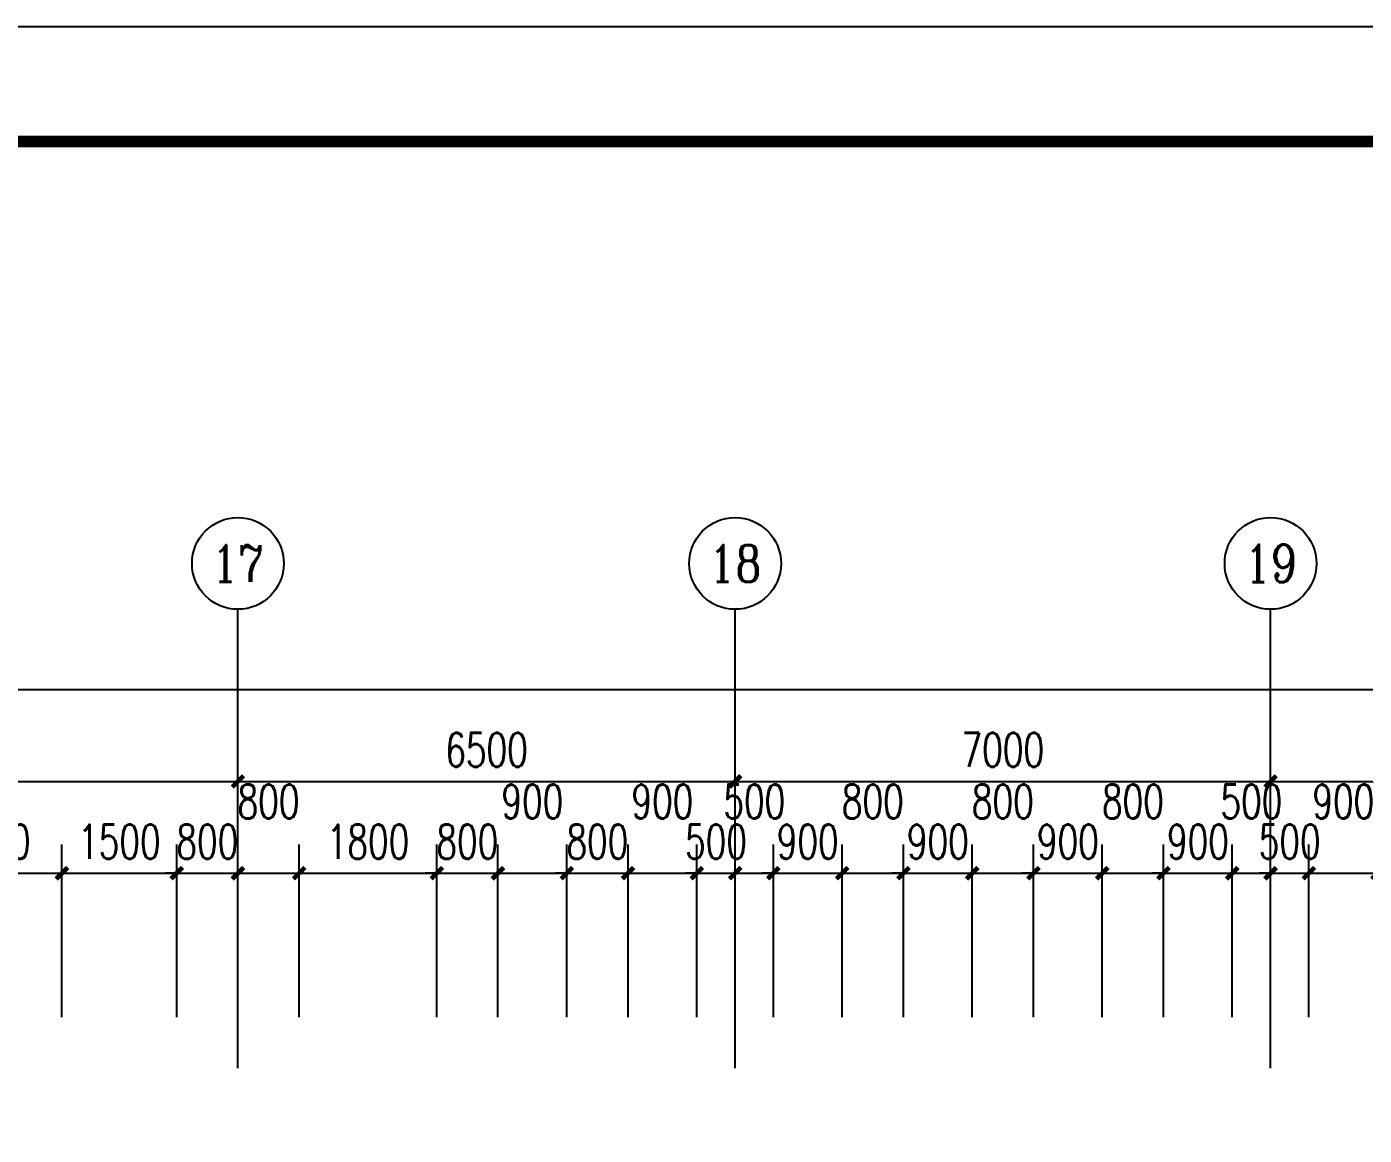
# Model space of a CAD drawing. Extents: x 1333527 to 1855755, y 1020844 to 1581249.
# Drawn here: x 1418613 to 1436099, y 1132501 to 1146994 of the extents above; entities that cross this region are included whole.
import ezdxf
from ezdxf.enums import TextEntityAlignment as Align

# ---------------------------------------------------------------- set-up
doc = ezdxf.new("R2010")
doc.units = 0
doc.header["$LTSCALE"] = 1000
doc.header["$PDSIZE"] = 5
doc.layers.add('1-建筑底图', color=8, linetype='Continuous', plot=False)
for name, color, linetype in [('AXIS_TEXT', 7, 'Continuous'), ('BTTK', 7, 'Continuous'), ('PUB_TITLE', 7, 'Continuous')]:
    doc.layers.add(name, color=color, linetype=linetype)
doc.styles.add('_TCH_AXIS', font='COMPLEX', dxfattribs={"bigfont": 'GBCBIG'})
doc.styles.add('_TCH_DIM_T3', font='SIMPLEX', dxfattribs={"width": 0.705882, "bigfont": 'GBCBIG'})
doc.styles.add('COMPLEX', font='COMPLEX')
doc.styles.add('HZ(TK)', font='geniso.shx', dxfattribs={"width": 0.9, "bigfont": 'hztxt.shx'})
doc.dimstyles.new('_TCH_ARCH&&150', dxfattribs={"dimtxt": 446.25, "dimasz": 150, "dimexe": 375, "dimexo": 450, "dimgap": 189.375, "dimtad": 1, "dimdec": 0, "dimzin": 0, "dimdsep": 46, "dimtxsty": '_TCH_DIM_T3', "dimblk": 'ARCHTICK', "dimcen": 0.09, "dimclrt": 7, "dimazin": 2, "dimtfac": 1, "dimtdec": 0, "dimtix": 1, "dimtmove": 2, "dimatfit": 3, "dimfxl": 1, "dimtolj": 1, "dimtzin": 0, "dimarcsym": 0})

# ---------------------------------------------------------------- blocks, each defined once
blk = doc.blocks.new('vhtemplate_2020年新竖式图框_A0')
at = {"layer": 'PUB_TITLE', "color": 7}
blk.add_lwpolyline([(0, 0), (1189, 0), (1189, 841), (0, 841)], close=True, dxfattribs=at)
at = {"layer": 'PUB_TITLE', "const_width": 1}
blk.add_lwpolyline([(25, 10), (1179, 10), (1179, 831), (25, 831)], close=True, dxfattribs=at)
at = {"layer": 'BTTK', "color": 4, "style": 'HZ(TK)', "width": 0.9}
for tag, p in [('合作单位', (1144, 743.5)), ('建设单位', (1144, 209.5)), ('工程名称', (1144, 176.5)), ('子项名称', (1154, 160)), ('图纸名称', (1144, 141))]:
    blk.add_attdef(tag, text='', height=3.5, dxfattribs=at).set_placement(p, align=Align.MIDDLE_CENTER)
for tag, p in [('注册证书号', (1156.5, 309.01)), ('注册印章号', (1156.5, 301.01)), ('设计号', (1154, 193)), ('图别', (1137.75, 34)), ('图号', (1170.25, 34)), ('版本号', (1137.75, 26)), ('日期', (1170.25, 26))]:
    blk.add_attdef(tag, text='', height=3.5, dxfattribs=at).set_placement(p, align=Align.MIDDLE)
blk = doc.blocks.new('_AXISO')
blk.add_circle((0, 0), 0.5)
at = {"layer": 'AXIS_TEXT', "style": 'COMPLEX', "width": 1.041667}
blk.add_attdef('A', text='', height=0.56, dxfattribs=at).set_placement((-0.25, -0.28), (0.25, -0.28), align=Align.FIT)
blk = doc.blocks.new('_ArchTick')
at = {"color": 0, "linetype": 'ByBlock', "const_width": 0.4}
blk.add_lwpolyline([(-0.5, -0.5), (0.5, 0.5)], dxfattribs=at)
blk = doc.blocks.new('*D867')
at = {"layer": '1-建筑底图', "color": 0, "lineweight": -2, "transparency": 16777216}
for p, q in [((57700, 88368), (57700, 90625)), ((59600, 88368), (59600, 90625)), ((57700, 90250), (59600, 90250))]:
    blk.add_line(p, q, dxfattribs=at)
at = {"layer": 'Defpoints', "color": 0}
for p in [(59600, 90250), (57700, 87918), (59600, 87918)]:
    blk.add_point(p, dxfattribs=at)
at = {"layer": '1-建筑底图', "color": 0, "lineweight": -2, "transparency": 16777216, "xscale": 150, "yscale": 150, "zscale": 150, "rotation": 180}
blk.add_blockref('_ArchTick', (57700, 90250), dxfattribs=at)
at = {"layer": '1-建筑底图', "color": 0, "lineweight": -2, "transparency": 16777216, "xscale": 150, "yscale": 150, "zscale": 150}
blk.add_blockref('_ArchTick', (59600, 90250), dxfattribs=at)
at = {"layer": '1-建筑底图', "color": 7, "transparency": 16777216, "insert": (58650, 90663), "char_height": 446.2, "attachment_point": 5, "style": '_TCH_DIM_T3'}
blk.add_mtext('\\A1;1900', dxfattribs=at)
blk = doc.blocks.new('*D868')
at = {"layer": '1-建筑底图', "color": 0, "lineweight": -2, "transparency": 16777216}
for p, q in [((59600, 88368), (59600, 90625)), ((61100, 88368), (61100, 90625)), ((59600, 90250), (61100, 90250))]:
    blk.add_line(p, q, dxfattribs=at)
at = {"layer": 'Defpoints', "color": 0}
for p in [(61100, 90250), (59600, 87918), (61100, 87918)]:
    blk.add_point(p, dxfattribs=at)
at = {"layer": '1-建筑底图', "color": 0, "lineweight": -2, "transparency": 16777216, "xscale": 150, "yscale": 150, "zscale": 150, "rotation": 180}
blk.add_blockref('_ArchTick', (59600, 90250), dxfattribs=at)
at = {"layer": '1-建筑底图', "color": 0, "lineweight": -2, "transparency": 16777216, "xscale": 150, "yscale": 150, "zscale": 150}
blk.add_blockref('_ArchTick', (61100, 90250), dxfattribs=at)
at = {"layer": '1-建筑底图', "color": 7, "transparency": 16777216, "insert": (60350, 90663), "char_height": 446.2, "attachment_point": 5, "style": '_TCH_DIM_T3'}
blk.add_mtext('\\A1;1500', dxfattribs=at)
blk = doc.blocks.new('*D869')
at = {"layer": '1-建筑底图', "color": 0, "lineweight": -2, "transparency": 16777216}
for p, q in [((61100, 88368), (61100, 90625)), ((61900, 88368), (61900, 90625)), ((61100, 90250), (60950, 90250)), ((61100, 90250), (61900, 90250)), ((61900, 90250), (62050, 90250))]:
    blk.add_line(p, q, dxfattribs=at)
at = {"layer": 'Defpoints', "color": 0}
for p in [(61900, 90250), (61100, 87918), (61900, 87918)]:
    blk.add_point(p, dxfattribs=at)
at = {"layer": '1-建筑底图', "color": 0, "lineweight": -2, "transparency": 16777216, "xscale": 150, "yscale": 150, "zscale": 150}
blk.add_blockref('_ArchTick', (61100, 90250), dxfattribs=at)
at = {"layer": '1-建筑底图', "color": 0, "lineweight": -2, "transparency": 16777216, "xscale": 150, "yscale": 150, "zscale": 150, "rotation": 180}
blk.add_blockref('_ArchTick', (61900, 90250), dxfattribs=at)
at = {"layer": '1-建筑底图', "color": 7, "transparency": 16777216, "insert": (61500, 90663), "char_height": 446.2, "attachment_point": 5, "style": '_TCH_DIM_T3'}
blk.add_mtext('\\A1;800', dxfattribs=at)
blk = doc.blocks.new('*D870')
at = {"layer": '1-建筑底图', "color": 0, "lineweight": -2, "transparency": 16777216}
for p, q in [((61900, 88368), (61900, 90625)), ((62700, 88368), (62700, 90625)), ((61900, 90250), (62700, 90250))]:
    blk.add_line(p, q, dxfattribs=at)
at = {"layer": 'Defpoints', "color": 0}
for p in [(62700, 90250), (61900, 87918), (62700, 87918)]:
    blk.add_point(p, dxfattribs=at)
at = {"layer": '1-建筑底图', "color": 0, "lineweight": -2, "transparency": 16777216, "xscale": 150, "yscale": 150, "zscale": 150, "rotation": 180}
blk.add_blockref('_ArchTick', (61900, 90250), dxfattribs=at)
at = {"layer": '1-建筑底图', "color": 0, "lineweight": -2, "transparency": 16777216, "xscale": 150, "yscale": 150, "zscale": 150}
blk.add_blockref('_ArchTick', (62700, 90250), dxfattribs=at)
at = {"layer": '1-建筑底图', "color": 7, "transparency": 16777216, "insert": (62300, 91188), "char_height": 446.2, "attachment_point": 5, "style": '_TCH_DIM_T3'}
blk.add_mtext('\\A1;800', dxfattribs=at)
blk = doc.blocks.new('*D871')
at = {"layer": '1-建筑底图', "color": 0, "lineweight": -2, "transparency": 16777216}
for p, q in [((62700, 88368), (62700, 90625)), ((64500, 88368), (64500, 90625)), ((62700, 90250), (64500, 90250))]:
    blk.add_line(p, q, dxfattribs=at)
at = {"layer": 'Defpoints', "color": 0}
for p in [(64500, 90250), (62700, 87918), (64500, 87918)]:
    blk.add_point(p, dxfattribs=at)
at = {"layer": '1-建筑底图', "color": 0, "lineweight": -2, "transparency": 16777216, "xscale": 150, "yscale": 150, "zscale": 150, "rotation": 180}
blk.add_blockref('_ArchTick', (62700, 90250), dxfattribs=at)
at = {"layer": '1-建筑底图', "color": 0, "lineweight": -2, "transparency": 16777216, "xscale": 150, "yscale": 150, "zscale": 150}
blk.add_blockref('_ArchTick', (64500, 90250), dxfattribs=at)
at = {"layer": '1-建筑底图', "color": 7, "transparency": 16777216, "insert": (63600, 90663), "char_height": 446.2, "attachment_point": 5, "style": '_TCH_DIM_T3'}
blk.add_mtext('\\A1;1800', dxfattribs=at)
blk = doc.blocks.new('*D872')
at = {"layer": '1-建筑底图', "color": 0, "lineweight": -2, "transparency": 16777216}
for p, q in [((64500, 88368), (64500, 90625)), ((65300, 88368), (65300, 90625)), ((64500, 90250), (64350, 90250)), ((64500, 90250), (65300, 90250)), ((65300, 90250), (65450, 90250))]:
    blk.add_line(p, q, dxfattribs=at)
at = {"layer": 'Defpoints', "color": 0}
for p in [(65300, 90250), (64500, 87918), (65300, 87918)]:
    blk.add_point(p, dxfattribs=at)
at = {"layer": '1-建筑底图', "color": 0, "lineweight": -2, "transparency": 16777216, "xscale": 150, "yscale": 150, "zscale": 150}
blk.add_blockref('_ArchTick', (64500, 90250), dxfattribs=at)
at = {"layer": '1-建筑底图', "color": 0, "lineweight": -2, "transparency": 16777216, "xscale": 150, "yscale": 150, "zscale": 150, "rotation": 180}
blk.add_blockref('_ArchTick', (65300, 90250), dxfattribs=at)
at = {"layer": '1-建筑底图', "color": 7, "transparency": 16777216, "insert": (64900, 90663), "char_height": 446.2, "attachment_point": 5, "style": '_TCH_DIM_T3'}
blk.add_mtext('\\A1;800', dxfattribs=at)
blk = doc.blocks.new('*D873')
at = {"layer": '1-建筑底图', "color": 0, "lineweight": -2, "transparency": 16777216}
for p, q in [((65300, 88368), (65300, 90625)), ((66200, 88368), (66200, 90625)), ((65300, 90250), (66200, 90250))]:
    blk.add_line(p, q, dxfattribs=at)
at = {"layer": 'Defpoints', "color": 0}
for p in [(66200, 90250), (65300, 87918), (66200, 87918)]:
    blk.add_point(p, dxfattribs=at)
at = {"layer": '1-建筑底图', "color": 0, "lineweight": -2, "transparency": 16777216, "xscale": 150, "yscale": 150, "zscale": 150, "rotation": 180}
blk.add_blockref('_ArchTick', (65300, 90250), dxfattribs=at)
at = {"layer": '1-建筑底图', "color": 0, "lineweight": -2, "transparency": 16777216, "xscale": 150, "yscale": 150, "zscale": 150}
blk.add_blockref('_ArchTick', (66200, 90250), dxfattribs=at)
at = {"layer": '1-建筑底图', "color": 7, "transparency": 16777216, "insert": (65750, 91188), "char_height": 446.2, "attachment_point": 5, "style": '_TCH_DIM_T3'}
blk.add_mtext('\\A1;900', dxfattribs=at)
blk = doc.blocks.new('*D874')
at = {"layer": '1-建筑底图', "color": 0, "lineweight": -2, "transparency": 16777216}
for p, q in [((66200, 88368), (66200, 90625)), ((67000, 88368), (67000, 90625)), ((66200, 90250), (66050, 90250)), ((66200, 90250), (67000, 90250)), ((67000, 90250), (67150, 90250))]:
    blk.add_line(p, q, dxfattribs=at)
at = {"layer": 'Defpoints', "color": 0}
for p in [(67000, 90250), (66200, 87918), (67000, 87918)]:
    blk.add_point(p, dxfattribs=at)
at = {"layer": '1-建筑底图', "color": 0, "lineweight": -2, "transparency": 16777216, "xscale": 150, "yscale": 150, "zscale": 150}
blk.add_blockref('_ArchTick', (66200, 90250), dxfattribs=at)
at = {"layer": '1-建筑底图', "color": 0, "lineweight": -2, "transparency": 16777216, "xscale": 150, "yscale": 150, "zscale": 150, "rotation": 180}
blk.add_blockref('_ArchTick', (67000, 90250), dxfattribs=at)
at = {"layer": '1-建筑底图', "color": 7, "transparency": 16777216, "insert": (66600, 90663), "char_height": 446.2, "attachment_point": 5, "style": '_TCH_DIM_T3'}
blk.add_mtext('\\A1;800', dxfattribs=at)
blk = doc.blocks.new('*D875')
at = {"layer": '1-建筑底图', "color": 0, "lineweight": -2, "transparency": 16777216}
for p, q in [((67000, 88368), (67000, 90625)), ((67900, 88368), (67900, 90625)), ((67000, 90250), (67900, 90250))]:
    blk.add_line(p, q, dxfattribs=at)
at = {"layer": 'Defpoints', "color": 0}
for p in [(67900, 90250), (67000, 87918), (67900, 87918)]:
    blk.add_point(p, dxfattribs=at)
at = {"layer": '1-建筑底图', "color": 0, "lineweight": -2, "transparency": 16777216, "xscale": 150, "yscale": 150, "zscale": 150, "rotation": 180}
blk.add_blockref('_ArchTick', (67000, 90250), dxfattribs=at)
at = {"layer": '1-建筑底图', "color": 0, "lineweight": -2, "transparency": 16777216, "xscale": 150, "yscale": 150, "zscale": 150}
blk.add_blockref('_ArchTick', (67900, 90250), dxfattribs=at)
at = {"layer": '1-建筑底图', "color": 7, "transparency": 16777216, "insert": (67450, 91188), "char_height": 446.2, "attachment_point": 5, "style": '_TCH_DIM_T3'}
blk.add_mtext('\\A1;900', dxfattribs=at)
blk = doc.blocks.new('*D876')
at = {"layer": '1-建筑底图', "color": 0, "lineweight": -2, "transparency": 16777216}
for p, q in [((67900, 88368), (67900, 90625)), ((68400, 88368), (68400, 90625)), ((67900, 90250), (67750, 90250)), ((67900, 90250), (68400, 90250)), ((68400, 90250), (68550, 90250))]:
    blk.add_line(p, q, dxfattribs=at)
at = {"layer": 'Defpoints', "color": 0}
for p in [(68400, 90250), (67900, 87918), (68400, 87918)]:
    blk.add_point(p, dxfattribs=at)
at = {"layer": '1-建筑底图', "color": 0, "lineweight": -2, "transparency": 16777216, "xscale": 150, "yscale": 150, "zscale": 150}
blk.add_blockref('_ArchTick', (67900, 90250), dxfattribs=at)
at = {"layer": '1-建筑底图', "color": 0, "lineweight": -2, "transparency": 16777216, "xscale": 150, "yscale": 150, "zscale": 150, "rotation": 180}
blk.add_blockref('_ArchTick', (68400, 90250), dxfattribs=at)
at = {"layer": '1-建筑底图', "color": 7, "transparency": 16777216, "insert": (68150, 90663), "char_height": 446.2, "attachment_point": 5, "style": '_TCH_DIM_T3'}
blk.add_mtext('\\A1;500', dxfattribs=at)
blk = doc.blocks.new('*D877')
at = {"layer": '1-建筑底图', "color": 0, "lineweight": -2, "transparency": 16777216}
for p, q in [((68400, 88368), (68400, 90625)), ((68900, 88368), (68900, 90625)), ((68400, 90250), (68900, 90250))]:
    blk.add_line(p, q, dxfattribs=at)
at = {"layer": 'Defpoints', "color": 0}
for p in [(68900, 90250), (68400, 87918), (68900, 87918)]:
    blk.add_point(p, dxfattribs=at)
at = {"layer": '1-建筑底图', "color": 0, "lineweight": -2, "transparency": 16777216, "xscale": 150, "yscale": 150, "zscale": 150, "rotation": 180}
blk.add_blockref('_ArchTick', (68400, 90250), dxfattribs=at)
at = {"layer": '1-建筑底图', "color": 0, "lineweight": -2, "transparency": 16777216, "xscale": 150, "yscale": 150, "zscale": 150}
blk.add_blockref('_ArchTick', (68900, 90250), dxfattribs=at)
at = {"layer": '1-建筑底图', "color": 7, "transparency": 16777216, "insert": (68650, 91188), "char_height": 446.2, "attachment_point": 5, "style": '_TCH_DIM_T3'}
blk.add_mtext('\\A1;500', dxfattribs=at)
blk = doc.blocks.new('*D878')
at = {"layer": '1-建筑底图', "color": 0, "lineweight": -2, "transparency": 16777216}
for p, q in [((68900, 88368), (68900, 90625)), ((69800, 88368), (69800, 90625)), ((68900, 90250), (68750, 90250)), ((68900, 90250), (69800, 90250)), ((69800, 90250), (69950, 90250))]:
    blk.add_line(p, q, dxfattribs=at)
at = {"layer": 'Defpoints', "color": 0}
for p in [(69800, 90250), (68900, 87918), (69800, 87918)]:
    blk.add_point(p, dxfattribs=at)
at = {"layer": '1-建筑底图', "color": 0, "lineweight": -2, "transparency": 16777216, "xscale": 150, "yscale": 150, "zscale": 150}
blk.add_blockref('_ArchTick', (68900, 90250), dxfattribs=at)
at = {"layer": '1-建筑底图', "color": 0, "lineweight": -2, "transparency": 16777216, "xscale": 150, "yscale": 150, "zscale": 150, "rotation": 180}
blk.add_blockref('_ArchTick', (69800, 90250), dxfattribs=at)
at = {"layer": '1-建筑底图', "color": 7, "transparency": 16777216, "insert": (69350, 90663), "char_height": 446.2, "attachment_point": 5, "style": '_TCH_DIM_T3'}
blk.add_mtext('\\A1;900', dxfattribs=at)
blk = doc.blocks.new('*D879')
at = {"layer": '1-建筑底图', "color": 0, "lineweight": -2, "transparency": 16777216}
for p, q in [((69800, 88368), (69800, 90625)), ((70600, 88368), (70600, 90625)), ((69800, 90250), (70600, 90250))]:
    blk.add_line(p, q, dxfattribs=at)
at = {"layer": 'Defpoints', "color": 0}
for p in [(70600, 90250), (69800, 87918), (70600, 87918)]:
    blk.add_point(p, dxfattribs=at)
at = {"layer": '1-建筑底图', "color": 0, "lineweight": -2, "transparency": 16777216, "xscale": 150, "yscale": 150, "zscale": 150, "rotation": 180}
blk.add_blockref('_ArchTick', (69800, 90250), dxfattribs=at)
at = {"layer": '1-建筑底图', "color": 0, "lineweight": -2, "transparency": 16777216, "xscale": 150, "yscale": 150, "zscale": 150}
blk.add_blockref('_ArchTick', (70600, 90250), dxfattribs=at)
at = {"layer": '1-建筑底图', "color": 7, "transparency": 16777216, "insert": (70200, 91188), "char_height": 446.2, "attachment_point": 5, "style": '_TCH_DIM_T3'}
blk.add_mtext('\\A1;800', dxfattribs=at)
blk = doc.blocks.new('*D880')
at = {"layer": '1-建筑底图', "color": 0, "lineweight": -2, "transparency": 16777216}
for p, q in [((70600, 88368), (70600, 90625)), ((71500, 88368), (71500, 90625)), ((70600, 90250), (70450, 90250)), ((70600, 90250), (71500, 90250)), ((71500, 90250), (71650, 90250))]:
    blk.add_line(p, q, dxfattribs=at)
at = {"layer": 'Defpoints', "color": 0}
for p in [(71500, 90250), (70600, 87918), (71500, 87918)]:
    blk.add_point(p, dxfattribs=at)
at = {"layer": '1-建筑底图', "color": 0, "lineweight": -2, "transparency": 16777216, "xscale": 150, "yscale": 150, "zscale": 150}
blk.add_blockref('_ArchTick', (70600, 90250), dxfattribs=at)
at = {"layer": '1-建筑底图', "color": 0, "lineweight": -2, "transparency": 16777216, "xscale": 150, "yscale": 150, "zscale": 150, "rotation": 180}
blk.add_blockref('_ArchTick', (71500, 90250), dxfattribs=at)
at = {"layer": '1-建筑底图', "color": 7, "transparency": 16777216, "insert": (71050, 90663), "char_height": 446.2, "attachment_point": 5, "style": '_TCH_DIM_T3'}
blk.add_mtext('\\A1;900', dxfattribs=at)
blk = doc.blocks.new('*D881')
at = {"layer": '1-建筑底图', "color": 0, "lineweight": -2, "transparency": 16777216}
for p, q in [((71500, 88368), (71500, 90625)), ((72300, 88368), (72300, 90625)), ((71500, 90250), (72300, 90250))]:
    blk.add_line(p, q, dxfattribs=at)
at = {"layer": 'Defpoints', "color": 0}
for p in [(72300, 90250), (71500, 87918), (72300, 87918)]:
    blk.add_point(p, dxfattribs=at)
at = {"layer": '1-建筑底图', "color": 0, "lineweight": -2, "transparency": 16777216, "xscale": 150, "yscale": 150, "zscale": 150, "rotation": 180}
blk.add_blockref('_ArchTick', (71500, 90250), dxfattribs=at)
at = {"layer": '1-建筑底图', "color": 0, "lineweight": -2, "transparency": 16777216, "xscale": 150, "yscale": 150, "zscale": 150}
blk.add_blockref('_ArchTick', (72300, 90250), dxfattribs=at)
at = {"layer": '1-建筑底图', "color": 7, "transparency": 16777216, "insert": (71900, 91188), "char_height": 446.2, "attachment_point": 5, "style": '_TCH_DIM_T3'}
blk.add_mtext('\\A1;800', dxfattribs=at)
blk = doc.blocks.new('*D882')
at = {"layer": '1-建筑底图', "color": 0, "lineweight": -2, "transparency": 16777216}
for p, q in [((72300, 88368), (72300, 90625)), ((73200, 88368), (73200, 90625)), ((72300, 90250), (72150, 90250)), ((72300, 90250), (73200, 90250)), ((73200, 90250), (73350, 90250))]:
    blk.add_line(p, q, dxfattribs=at)
at = {"layer": 'Defpoints', "color": 0}
for p in [(73200, 90250), (72300, 87918), (73200, 87918)]:
    blk.add_point(p, dxfattribs=at)
at = {"layer": '1-建筑底图', "color": 0, "lineweight": -2, "transparency": 16777216, "xscale": 150, "yscale": 150, "zscale": 150}
blk.add_blockref('_ArchTick', (72300, 90250), dxfattribs=at)
at = {"layer": '1-建筑底图', "color": 0, "lineweight": -2, "transparency": 16777216, "xscale": 150, "yscale": 150, "zscale": 150, "rotation": 180}
blk.add_blockref('_ArchTick', (73200, 90250), dxfattribs=at)
at = {"layer": '1-建筑底图', "color": 7, "transparency": 16777216, "insert": (72750, 90663), "char_height": 446.2, "attachment_point": 5, "style": '_TCH_DIM_T3'}
blk.add_mtext('\\A1;900', dxfattribs=at)
blk = doc.blocks.new('*D883')
at = {"layer": '1-建筑底图', "color": 0, "lineweight": -2, "transparency": 16777216}
for p, q in [((73200, 88368), (73200, 90625)), ((74000, 88368), (74000, 90625)), ((73200, 90250), (74000, 90250))]:
    blk.add_line(p, q, dxfattribs=at)
at = {"layer": 'Defpoints', "color": 0}
for p in [(74000, 90250), (73200, 87918), (74000, 87918)]:
    blk.add_point(p, dxfattribs=at)
at = {"layer": '1-建筑底图', "color": 0, "lineweight": -2, "transparency": 16777216, "xscale": 150, "yscale": 150, "zscale": 150, "rotation": 180}
blk.add_blockref('_ArchTick', (73200, 90250), dxfattribs=at)
at = {"layer": '1-建筑底图', "color": 0, "lineweight": -2, "transparency": 16777216, "xscale": 150, "yscale": 150, "zscale": 150}
blk.add_blockref('_ArchTick', (74000, 90250), dxfattribs=at)
at = {"layer": '1-建筑底图', "color": 7, "transparency": 16777216, "insert": (73600, 91188), "char_height": 446.2, "attachment_point": 5, "style": '_TCH_DIM_T3'}
blk.add_mtext('\\A1;800', dxfattribs=at)
blk = doc.blocks.new('*D884')
at = {"layer": '1-建筑底图', "color": 0, "lineweight": -2, "transparency": 16777216}
for p, q in [((74000, 88368), (74000, 90625)), ((74900, 88368), (74900, 90625)), ((74000, 90250), (73850, 90250)), ((74000, 90250), (74900, 90250)), ((74900, 90250), (75050, 90250))]:
    blk.add_line(p, q, dxfattribs=at)
at = {"layer": 'Defpoints', "color": 0}
for p in [(74900, 90250), (74000, 87918), (74900, 87918)]:
    blk.add_point(p, dxfattribs=at)
at = {"layer": '1-建筑底图', "color": 0, "lineweight": -2, "transparency": 16777216, "xscale": 150, "yscale": 150, "zscale": 150}
blk.add_blockref('_ArchTick', (74000, 90250), dxfattribs=at)
at = {"layer": '1-建筑底图', "color": 0, "lineweight": -2, "transparency": 16777216, "xscale": 150, "yscale": 150, "zscale": 150, "rotation": 180}
blk.add_blockref('_ArchTick', (74900, 90250), dxfattribs=at)
at = {"layer": '1-建筑底图', "color": 7, "transparency": 16777216, "insert": (74450, 90663), "char_height": 446.2, "attachment_point": 5, "style": '_TCH_DIM_T3'}
blk.add_mtext('\\A1;900', dxfattribs=at)
blk = doc.blocks.new('*D885')
at = {"layer": '1-建筑底图', "color": 0, "lineweight": -2, "transparency": 16777216}
for p, q in [((74900, 88368), (74900, 90625)), ((75400, 88368), (75400, 90625)), ((74900, 90250), (75400, 90250))]:
    blk.add_line(p, q, dxfattribs=at)
at = {"layer": 'Defpoints', "color": 0}
for p in [(75400, 90250), (74900, 87918), (75400, 87918)]:
    blk.add_point(p, dxfattribs=at)
at = {"layer": '1-建筑底图', "color": 0, "lineweight": -2, "transparency": 16777216, "xscale": 150, "yscale": 150, "zscale": 150, "rotation": 180}
blk.add_blockref('_ArchTick', (74900, 90250), dxfattribs=at)
at = {"layer": '1-建筑底图', "color": 0, "lineweight": -2, "transparency": 16777216, "xscale": 150, "yscale": 150, "zscale": 150}
blk.add_blockref('_ArchTick', (75400, 90250), dxfattribs=at)
at = {"layer": '1-建筑底图', "color": 7, "transparency": 16777216, "insert": (75150, 91188), "char_height": 446.2, "attachment_point": 5, "style": '_TCH_DIM_T3'}
blk.add_mtext('\\A1;500', dxfattribs=at)
blk = doc.blocks.new('*D886')
at = {"layer": '1-建筑底图', "color": 0, "lineweight": -2, "transparency": 16777216}
for p, q in [((75400, 88368), (75400, 90625)), ((75900, 88368), (75900, 90625)), ((75400, 90250), (75250, 90250)), ((75400, 90250), (75900, 90250)), ((75900, 90250), (76050, 90250))]:
    blk.add_line(p, q, dxfattribs=at)
at = {"layer": 'Defpoints', "color": 0}
for p in [(75900, 90250), (75400, 87918), (75900, 87918)]:
    blk.add_point(p, dxfattribs=at)
at = {"layer": '1-建筑底图', "color": 0, "lineweight": -2, "transparency": 16777216, "xscale": 150, "yscale": 150, "zscale": 150}
blk.add_blockref('_ArchTick', (75400, 90250), dxfattribs=at)
at = {"layer": '1-建筑底图', "color": 0, "lineweight": -2, "transparency": 16777216, "xscale": 150, "yscale": 150, "zscale": 150, "rotation": 180}
blk.add_blockref('_ArchTick', (75900, 90250), dxfattribs=at)
at = {"layer": '1-建筑底图', "color": 7, "transparency": 16777216, "insert": (75650, 90663), "char_height": 446.2, "attachment_point": 5, "style": '_TCH_DIM_T3'}
blk.add_mtext('\\A1;500', dxfattribs=at)
blk = doc.blocks.new('*D887')
at = {"layer": '1-建筑底图', "color": 0, "lineweight": -2, "transparency": 16777216}
for p, q in [((75900, 88368), (75900, 90625)), ((76800, 88368), (76800, 90625)), ((75900, 90250), (76800, 90250))]:
    blk.add_line(p, q, dxfattribs=at)
at = {"layer": 'Defpoints', "color": 0}
for p in [(76800, 90250), (75900, 87918), (76800, 87918)]:
    blk.add_point(p, dxfattribs=at)
at = {"layer": '1-建筑底图', "color": 0, "lineweight": -2, "transparency": 16777216, "xscale": 150, "yscale": 150, "zscale": 150, "rotation": 180}
blk.add_blockref('_ArchTick', (75900, 90250), dxfattribs=at)
at = {"layer": '1-建筑底图', "color": 0, "lineweight": -2, "transparency": 16777216, "xscale": 150, "yscale": 150, "zscale": 150}
blk.add_blockref('_ArchTick', (76800, 90250), dxfattribs=at)
at = {"layer": '1-建筑底图', "color": 7, "transparency": 16777216, "insert": (76350, 91188), "char_height": 446.2, "attachment_point": 5, "style": '_TCH_DIM_T3'}
blk.add_mtext('\\A1;900', dxfattribs=at)
blk = doc.blocks.new('*D573')
at = {"layer": '1-建筑底图', "color": 0, "lineweight": -2, "transparency": 16777216}
for p, q in [((-100, 88150), (-100, 93025)), ((111100, 88150), (111100, 93025)), ((-100, 92650), (111100, 92650))]:
    blk.add_line(p, q, dxfattribs=at)
at = {"layer": 'Defpoints', "color": 0}
for p in [(111100, 92650), (-100, 87700), (111100, 87700)]:
    blk.add_point(p, dxfattribs=at)
at = {"layer": '1-建筑底图', "color": 0, "lineweight": -2, "transparency": 16777216, "xscale": 150, "yscale": 150, "zscale": 150, "rotation": 180}
blk.add_blockref('_ArchTick', (-100, 92650), dxfattribs=at)
at = {"layer": '1-建筑底图', "color": 0, "lineweight": -2, "transparency": 16777216, "xscale": 150, "yscale": 150, "zscale": 150}
blk.add_blockref('_ArchTick', (111100, 92650), dxfattribs=at)
at = {"layer": '1-建筑底图', "color": 7, "transparency": 16777216, "insert": (55500, 93063), "char_height": 446.2, "attachment_point": 5, "style": '_TCH_DIM_T3'}
blk.add_mtext('\\A1;111200', dxfattribs=at)
blk = doc.blocks.new('*D650')
at = {"layer": '1-建筑底图', "color": 0, "lineweight": -2, "transparency": 16777216}
for p, q in [((54900, 88150), (54900, 91825)), ((61900, 88150), (61900, 91825)), ((54900, 91450), (61900, 91450))]:
    blk.add_line(p, q, dxfattribs=at)
at = {"layer": 'Defpoints', "color": 0}
for p in [(61900, 91450), (54900, 87700), (61900, 87700)]:
    blk.add_point(p, dxfattribs=at)
at = {"layer": '1-建筑底图', "color": 0, "lineweight": -2, "transparency": 16777216, "xscale": 150, "yscale": 150, "zscale": 150, "rotation": 180}
blk.add_blockref('_ArchTick', (54900, 91450), dxfattribs=at)
at = {"layer": '1-建筑底图', "color": 0, "lineweight": -2, "transparency": 16777216, "xscale": 150, "yscale": 150, "zscale": 150}
blk.add_blockref('_ArchTick', (61900, 91450), dxfattribs=at)
at = {"layer": '1-建筑底图', "color": 7, "transparency": 16777216, "insert": (58400, 91863), "char_height": 446.2, "attachment_point": 5, "style": '_TCH_DIM_T3'}
blk.add_mtext('\\A1;7000', dxfattribs=at)
blk = doc.blocks.new('*D651')
at = {"layer": '1-建筑底图', "color": 0, "lineweight": -2, "transparency": 16777216}
for p, q in [((61900, 88150), (61900, 91825)), ((68400, 88150), (68400, 91825)), ((61900, 91450), (68400, 91450))]:
    blk.add_line(p, q, dxfattribs=at)
at = {"layer": 'Defpoints', "color": 0}
for p in [(68400, 91450), (61900, 87700), (68400, 87700)]:
    blk.add_point(p, dxfattribs=at)
at = {"layer": '1-建筑底图', "color": 0, "lineweight": -2, "transparency": 16777216, "xscale": 150, "yscale": 150, "zscale": 150, "rotation": 180}
blk.add_blockref('_ArchTick', (61900, 91450), dxfattribs=at)
at = {"layer": '1-建筑底图', "color": 0, "lineweight": -2, "transparency": 16777216, "xscale": 150, "yscale": 150, "zscale": 150}
blk.add_blockref('_ArchTick', (68400, 91450), dxfattribs=at)
at = {"layer": '1-建筑底图', "color": 7, "transparency": 16777216, "insert": (65150, 91863), "char_height": 446.2, "attachment_point": 5, "style": '_TCH_DIM_T3'}
blk.add_mtext('\\A1;6500', dxfattribs=at)
blk = doc.blocks.new('*D652')
at = {"layer": '1-建筑底图', "color": 0, "lineweight": -2, "transparency": 16777216}
for p, q in [((68400, 88150), (68400, 91825)), ((75400, 88150), (75400, 91825)), ((68400, 91450), (75400, 91450))]:
    blk.add_line(p, q, dxfattribs=at)
at = {"layer": 'Defpoints', "color": 0}
for p in [(75400, 91450), (68400, 87700), (75400, 87700)]:
    blk.add_point(p, dxfattribs=at)
at = {"layer": '1-建筑底图', "color": 0, "lineweight": -2, "transparency": 16777216, "xscale": 150, "yscale": 150, "zscale": 150, "rotation": 180}
blk.add_blockref('_ArchTick', (68400, 91450), dxfattribs=at)
at = {"layer": '1-建筑底图', "color": 0, "lineweight": -2, "transparency": 16777216, "xscale": 150, "yscale": 150, "zscale": 150}
blk.add_blockref('_ArchTick', (75400, 91450), dxfattribs=at)
at = {"layer": '1-建筑底图', "color": 7, "transparency": 16777216, "insert": (71900, 91863), "char_height": 446.2, "attachment_point": 5, "style": '_TCH_DIM_T3'}
blk.add_mtext('\\A1;7000', dxfattribs=at)
blk = doc.blocks.new('*D653')
at = {"layer": '1-建筑底图', "color": 0, "lineweight": -2, "transparency": 16777216}
for p, q in [((75400, 88150), (75400, 91825)), ((82400, 88150), (82400, 91825)), ((75400, 91450), (82400, 91450))]:
    blk.add_line(p, q, dxfattribs=at)
at = {"layer": 'Defpoints', "color": 0}
for p in [(82400, 91450), (75400, 87700), (82400, 87700)]:
    blk.add_point(p, dxfattribs=at)
at = {"layer": '1-建筑底图', "color": 0, "lineweight": -2, "transparency": 16777216, "xscale": 150, "yscale": 150, "zscale": 150, "rotation": 180}
blk.add_blockref('_ArchTick', (75400, 91450), dxfattribs=at)
at = {"layer": '1-建筑底图', "color": 0, "lineweight": -2, "transparency": 16777216, "xscale": 150, "yscale": 150, "zscale": 150}
blk.add_blockref('_ArchTick', (82400, 91450), dxfattribs=at)
at = {"layer": '1-建筑底图', "color": 7, "transparency": 16777216, "insert": (78900, 91863), "char_height": 446.2, "attachment_point": 5, "style": '_TCH_DIM_T3'}
blk.add_mtext('\\A1;7000', dxfattribs=at)
blk = doc.blocks.new('1-二层建筑底图')
at = {"layer": '1-建筑底图', "color": 8}
for p, q in [((61900, 87700), (61900, 93700)), ((68400, 87700), (68400, 93700)), ((75400, 87700), (75400, 93700))]:
    blk.add_line(p, q, dxfattribs=at)
ref = blk.add_blockref('_AXISO', (61900, 94300), dxfattribs=dict(at, xscale=1200, yscale=1200, zscale=1200))
ref.add_attrib('A', '17', dxfattribs={"layer": 'AXIS_TEXT', "height": 481.71, "style": '_TCH_AXIS', "width": 1.034483}).set_placement((61555.9, 94059.1), (62244.1, 94059.1), align=Align.FIT)
ref = blk.add_blockref('_AXISO', (68400, 94300), dxfattribs=dict(at, xscale=1200, yscale=1200, zscale=1200))
ref.add_attrib('A', '18', dxfattribs={"layer": 'AXIS_TEXT', "height": 481.71, "style": '_TCH_AXIS', "width": 1.034483}).set_placement((68055.9, 94059.1), (68744.1, 94059.1), align=Align.FIT)
ref = blk.add_blockref('_AXISO', (75400, 94300), dxfattribs=dict(at, xscale=1200, yscale=1200, zscale=1200))
ref.add_attrib('A', '19', dxfattribs={"layer": 'AXIS_TEXT', "height": 492.67, "style": '_TCH_AXIS'}).set_placement((75059.8, 94053.7), (75740.2, 94053.7), align=Align.FIT)
for p1, p2, distance, picture, middle in [((-100, 87700), (111100, 87700), 4950, '*D573', (55500, 93062.5)), ((54900, 87700), (61900, 87700), 3750, '*D650', (58400, 91862.5)), ((61900, 87700), (68400, 87700), 3750, '*D651', (65150, 91862.5)), ((68400, 87700), (75400, 87700), 3750, '*D652', (71900, 91862.5)), ((75400, 87700), (82400, 87700), 3750, '*D653', (78900, 91862.5)), ((57700, 87918.1), (59600, 87918.1), 2331.9, '*D867', (58650, 90662.5)), ((59600, 87918.1), (61100, 87918.1), 2331.9, '*D868', (60350, 90662.5)), ((61100, 87918.1), (61900, 87918.1), 2331.9, '*D869', (61500, 90662.5)), ((62700, 87918.1), (64500, 87918.1), 2331.9, '*D871', (63600, 90662.5)), ((64500, 87918.1), (65300, 87918.1), 2331.9, '*D872', (64900, 90662.5)), ((66200, 87918.1), (67000, 87918.1), 2331.9, '*D874', (66600, 90662.5)), ((67900, 87918.1), (68400, 87918.1), 2331.9, '*D876', (68150, 90662.5)), ((68900, 87918.1), (69800, 87918.1), 2331.9, '*D878', (69350, 90662.5)), ((70600, 87918.1), (71500, 87918.1), 2331.9, '*D880', (71050, 90662.5)), ((72300, 87918.1), (73200, 87918.1), 2331.9, '*D882', (72750, 90662.5)), ((74000, 87918.1), (74900, 87918.1), 2331.9, '*D884', (74450, 90662.5)), ((75400, 87918.1), (75900, 87918.1), 2331.9, '*D886', (75650, 90662.5))]:
    dim = blk.add_aligned_dim(p1=p1, p2=p2, distance=distance, dimstyle='_TCH_ARCH&&150', dxfattribs=at)
    dim.commit()
    dim.dimension.update_dxf_attribs({"geometry": picture, "text_midpoint": middle})
for base, p1, p2, picture, middle in [((62700, 90250), (61900, 87918.1), (62700, 87918.1), '*D870', (62300, 91187.5)), ((66200, 90250), (65300, 87918.1), (66200, 87918.1), '*D873', (65750, 91187.5)), ((67900, 90250), (67000, 87918.1), (67900, 87918.1), '*D875', (67450, 91187.5)), ((68900, 90250), (68400, 87918.1), (68900, 87918.1), '*D877', (68650, 91187.5)), ((70600, 90250), (69800, 87918.1), (70600, 87918.1), '*D879', (70200, 91187.5)), ((72300, 90250), (71500, 87918.1), (72300, 87918.1), '*D881', (71900, 91187.5)), ((74000, 90250), (73200, 87918.1), (74000, 87918.1), '*D883', (73600, 91187.5)), ((75400, 90250), (74900, 87918.1), (75400, 87918.1), '*D885', (75150, 91187.5)), ((76800, 90250), (75900, 87918.1), (76800, 87918.1), '*D887', (76350, 91187.5))]:
    dim = blk.add_linear_dim(base=base, p1=p1, p2=p2, angle=0, dimstyle='_TCH_ARCH&&150', dxfattribs=at)
    dim.commit()
    dim.dimension.update_dxf_attribs({"geometry": picture, "text_midpoint": middle, "dimtype": 161})

msp = doc.modelspace()

# ---------------------------------------------------------------- linework, layer by layer
at = {"layer": 'PUB_TITLE'}
msp.add_lwpolyline([(1333527, 1020844), (1511877, 1020844), (1511877, 1146994), (1333527, 1146994)], close=True, dxfattribs=at)
at = {"layer": 'PUB_TITLE', "const_width": 150}
msp.add_lwpolyline([(1337277, 1022344), (1510377, 1022344), (1510377, 1145494), (1337277, 1145494)], close=True, dxfattribs=at)

# ---------------------------------------------------------------- block references
at = {"xscale": 150, "yscale": 150, "zscale": 150}
msp.add_blockref('vhtemplate_2020年新竖式图框_A0', (1333527, 1020844), dxfattribs=at)
at = {"layer": '1-建筑底图'}
msp.add_blockref('1-二层建筑底图', (1359474, 1045677), dxfattribs=at)

doc.saveas('drawing.dxf')
